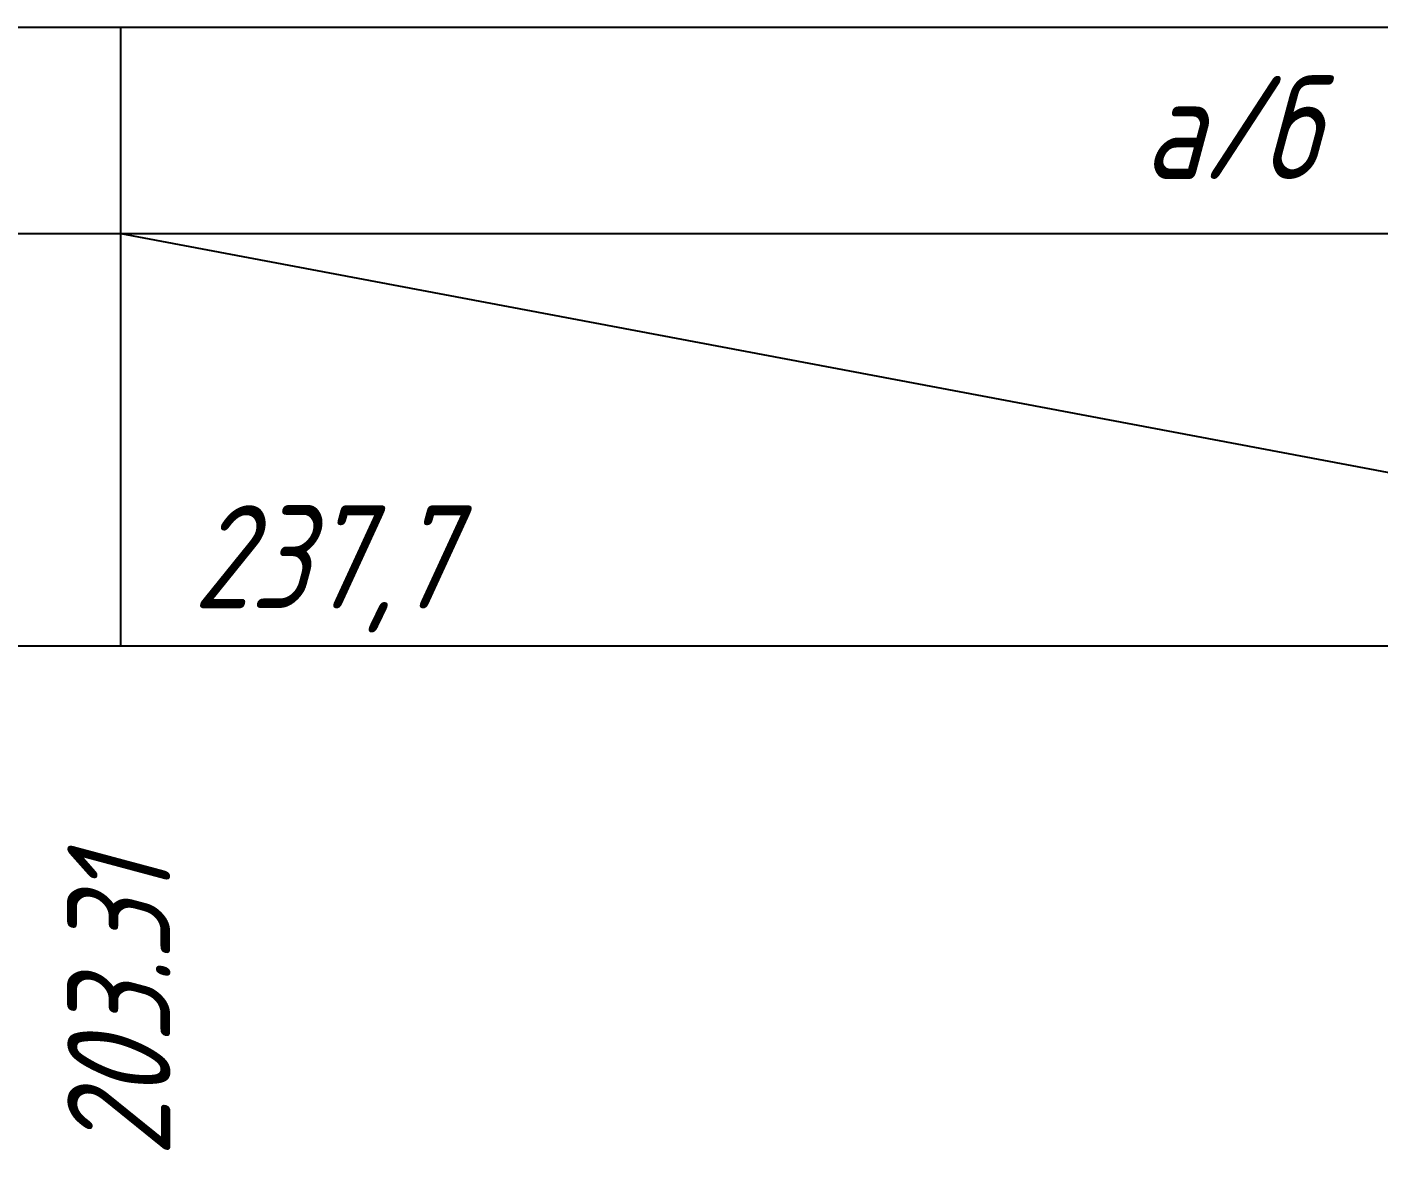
# Model space of a CAD drawing. Extents: x 2172 to 5772, y -842 to -248.
# Drawn here: x 4077.31 to 4110.1, y -676.28 to -649.04 of the extents above; entities that cross this region are included whole.
import ezdxf

# ---------------------------------------------------------------- set-up
doc = ezdxf.new("R2010")
doc.units = 0
doc.header["$MEASUREMENT"] = 0
doc.layers.get('0').update_dxf_attribs({"linetype": 'CONTINUOUS'})
doc.layers.add('ЛЕВЫЙ_ЛОТОК_УКЛОНЫ', color=7, linetype='CONTINUOUS')
doc.layers.add('ЧЕРНЫЕ_ОТМЕТКИ', color=7, linetype='CONTINUOUS')
doc.styles.add('ГОСТ', font='gost.TTF', dxfattribs={"oblique": 15, "height": 1})

msp = doc.modelspace()

# ---------------------------------------------------------------- linework, layer by layer
at = {"linetype": 'Continuous'}
for p, q in [((3396.596, -649.043), (4356.596, -649.043)), ((3396.596, -654.043), (4356.596, -654.043)), ((3396.596, -664.043), (4356.596, -664.043))]:
    msp.add_line(p, q, dxfattribs=at)
msp.add_lwpolyline([(4079.586, -654.043), (4079.586, -649.043)], dxfattribs=at)
at = {"layer": 'ЛЕВЫЙ_ЛОТОК_УКЛОНЫ'}
for p, q in [((4079.586, -664.043), (4079.586, -654.043)), ((4079.586, -654.043), (4132.596, -664.043))]:
    msp.add_line(p, q, dxfattribs=at)

# ---------------------------------------------------------------- texts
at = {"style": 'ГОСТ', "oblique": 15}
msp.add_text('а/б', height=2.5, dxfattribs=at).set_placement((4104.384, -652.725))
at = {"layer": 'ЛЕВЫЙ_ЛОТОК_УКЛОНЫ', "style": 'ГОСТ', "oblique": 15}
msp.add_text('237,7', height=2.5, dxfattribs=at).set_placement((4081.335, -663.134))
at = {"layer": 'ЧЕРНЫЕ_ОТМЕТКИ', "style": 'ГОСТ', "oblique": 15}
msp.add_text('203.31', height=2.5, rotation=90, dxfattribs=at).set_placement((4080.787, -676.43))

doc.saveas('drawing.dxf')
